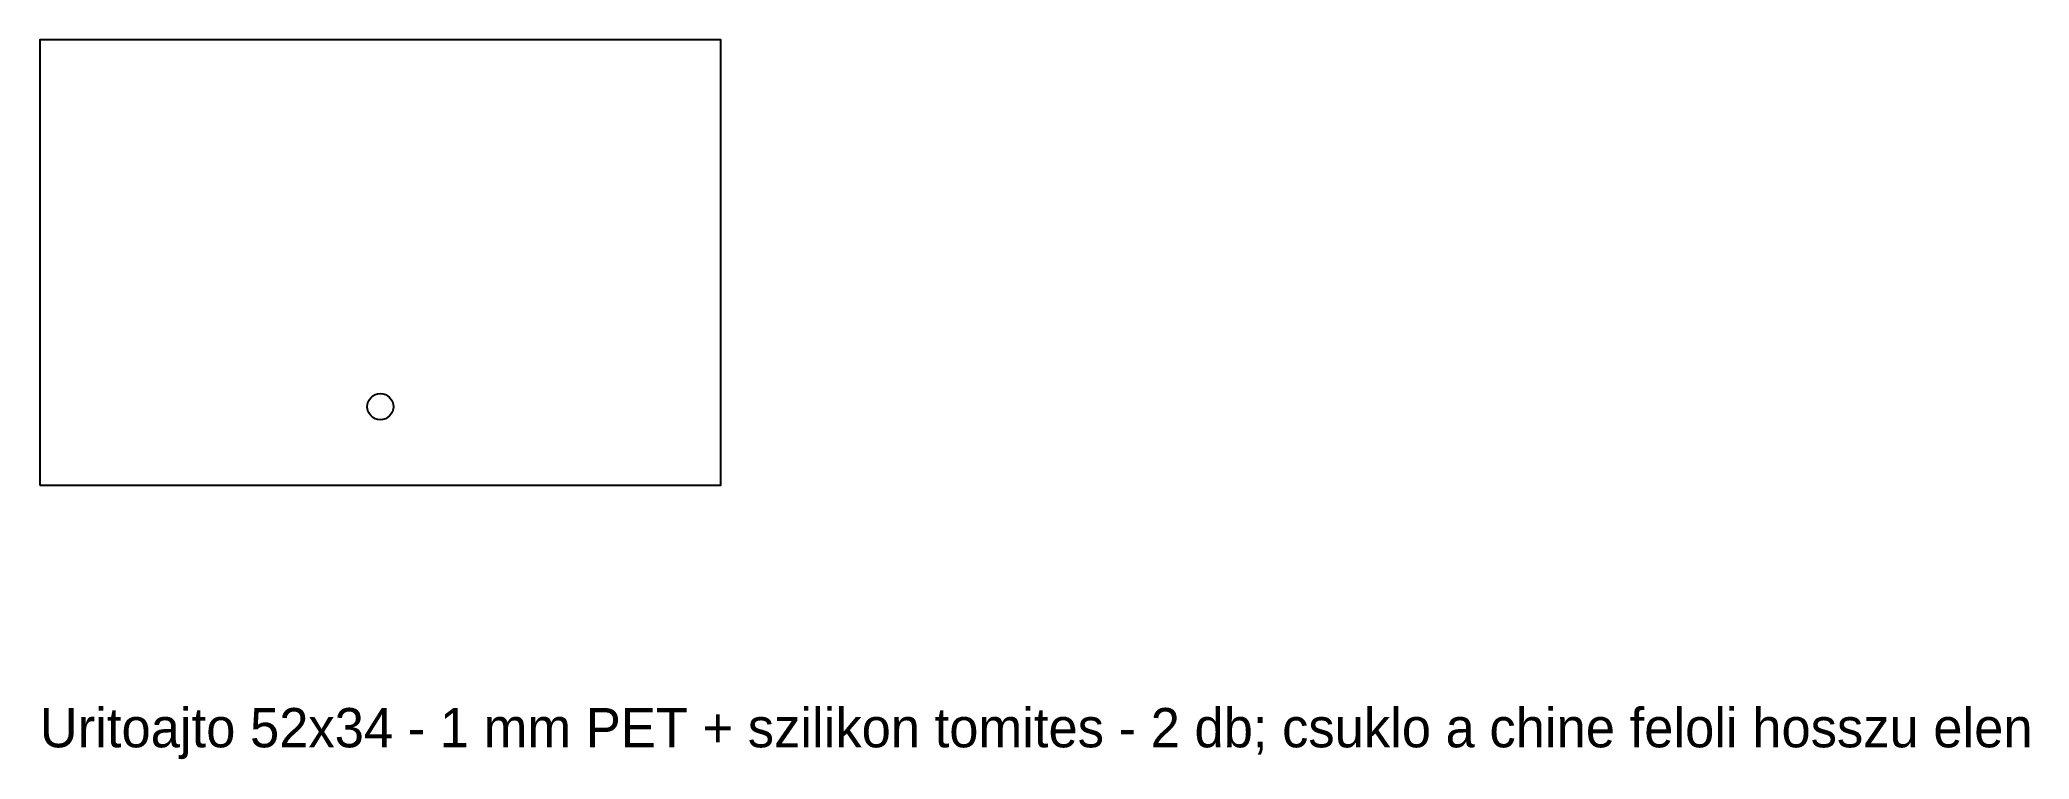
# Model space of a CAD drawing. Header units: millimetres. Extents: x 0 to 152, y -21 to 34.
import ezdxf

# ---------------------------------------------------------------- set-up
doc = ezdxf.new("R2010")
doc.units = ezdxf.units.MM
for name, color, linetype in [('FURAT', 1, 'Continuous'), ('KONTUR', 7, 'Continuous'), ('SZOVEG', 3, 'Continuous')]:
    doc.layers.add(name, color=color, linetype=linetype)

msp = doc.modelspace()

# ---------------------------------------------------------------- linework, layer by layer
at = {"layer": 'FURAT'}
msp.add_circle((26, 6), 1, dxfattribs=at)
at = {"layer": 'KONTUR'}
msp.add_lwpolyline([(0, 0), (52, 0), (52, 34), (0, 34)], close=True, dxfattribs=at)

# ---------------------------------------------------------------- texts
at = {"layer": 'SZOVEG'}
msp.add_text('Uritoajto 52x34 - 1 mm PET + szilikon tomites - 2 db; csuklo a chine feloli hosszu elen', height=3, dxfattribs=at).set_placement((0, -20))

doc.saveas('drawing.dxf')
